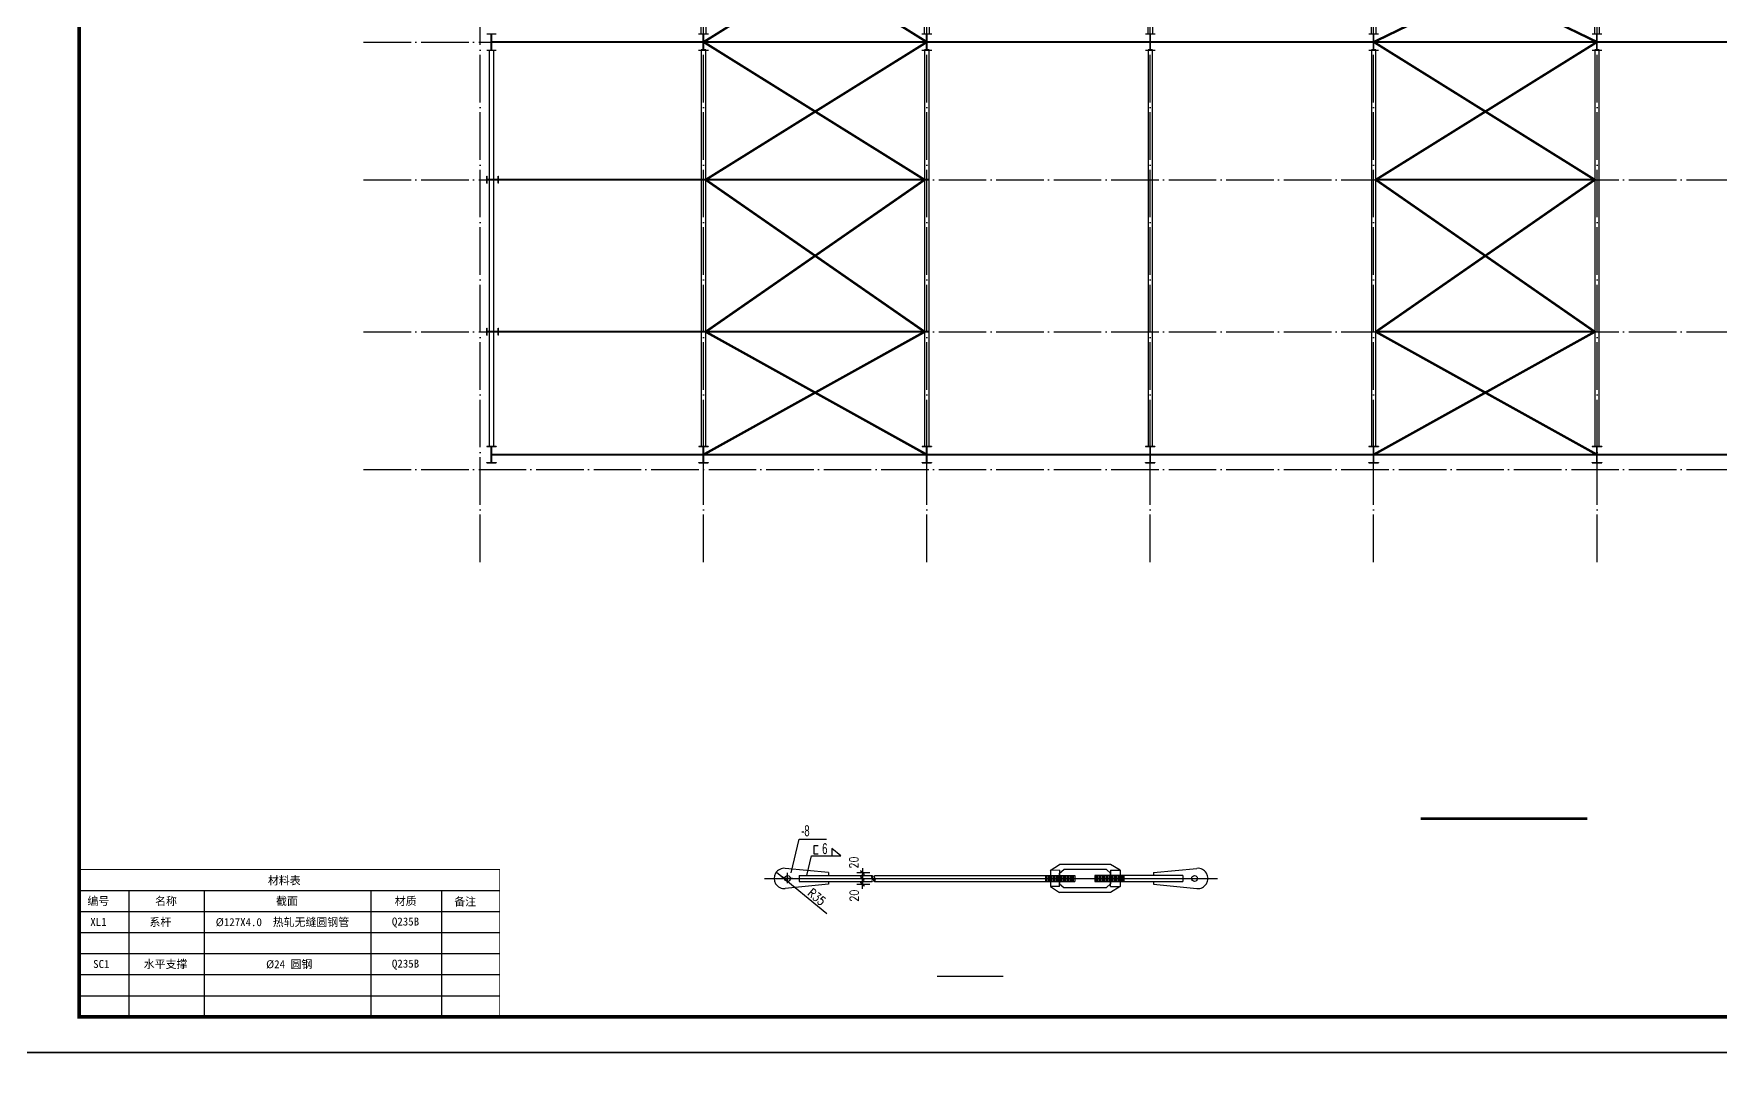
# Model space of a CAD drawing. Extents: x 95752 to 843522, y -411933 to 75567.
# Drawn here: x 447410 to 518379, y -14245 to 29357 of the extents above; entities that cross this region are included whole.
import ezdxf

# ---------------------------------------------------------------- set-up
doc = ezdxf.new("R2010")
doc.units = 0
doc.header["$LTSCALE"] = 1000
doc.header["$MEASUREMENT"] = 0
doc.linetypes.add('DOTE', pattern=[2.42, 2, -0.2, 0.02, -0.2])
for name, color, linetype in [('22222', 5, 'Continuous'), ('AXIS', 3, 'Continuous'), ('C-粗线', 51, 'Continuous'), ('DIM_SYMB', 3, 'Continuous'), ('DOTE', 1, 'Continuous'), ('PUB_DIM', 3, 'Continuous'), ('PUB_TAB', 7, 'Continuous'), ('PUB_TEXT', 7, 'Continuous'), ('PUB_TITLE', 4, 'Continuous'), ('屋架梁', 2, 'Continuous')]:
    doc.layers.add(name, color=color, linetype=linetype)
doc.layers.add('支撑', color=5, linetype='Continuous', lineweight=35)
doc.layers.add('系梁', color=6, linetype='Continuous', lineweight=35)
doc.styles.add('dim_font', font='SIMPLEX.shx', dxfattribs={"width": 0.8})
doc.styles.add('HZ', font='hztxt_e.shx', dxfattribs={"bigfont": 'hzdx.shx'})
doc.styles.add('图框', font='SimSun.ttf')
doc.dimstyles.new('AXIS200', dxfattribs={"dimscale": 2, "dimtxt": 300, "dimasz": 1, "dimexe": 250, "dimexo": 300, "dimgap": 150, "dimtad": 1, "dimdec": 0, "dimrnd": 1, "dimzin": 0, "dimdsep": 46, "dimtxsty": 'dim_font', "dimblk": '_DIMX', "dimblk1": '_DIMX', "dimblk2": '_DIMX', "dimsah": 1, "dimcen": 0, "dimdle": 2.5, "dimclrt": 7, "dimadec": 0, "dimazin": 0, "dimtfac": 1, "dimtdec": 0, "dimtix": 1, "dimtmove": 2, "dimatfit": 3, "dimldrblk": '_DIMX', "dimfxl": 1, "dimtzin": 0, "dimarcsym": 0})

# ---------------------------------------------------------------- blocks, each defined once
blk = doc.blocks.new('钢柱模板')
at = {"layer": 'C-粗线', "color": 6}
for p, q in [((-219552, -238633), (-219552, -238645)), ((-219552, -238633), (-219152, -238633)), ((-219552, -238633), (-219552, -238645)), ((-219552, -238633), (-219152, -238633)), ((-219552, -238645), (-219152, -238645)), ((-219552, -238645), (-219152, -238645)), ((-219361, -238653), (-219369, -238645)), ((-219361, -238653), (-219369, -238645)), ((-219361, -239321), (-219361, -238645)), ((-219361, -239321), (-219361, -238645)), ((-219343, -238653), (-219335, -238645)), ((-219343, -239321), (-219343, -238645)), ((-219343, -238653), (-219335, -238645)), ((-219343, -239321), (-219343, -238645)), ((-219152, -238633), (-219152, -238645)), ((-219152, -238633), (-219152, -238645)), ((-210637, -238633), (-210637, -238645)), ((-210637, -238633), (-210227, -238633)), ((-210637, -238633), (-210637, -238645)), ((-210637, -238633), (-210227, -238633)), ((-210637, -238645), (-210227, -238645)), ((-210637, -238645), (-210227, -238645)), ((-210441, -238653), (-210449, -238645)), ((-210441, -238653), (-210449, -238645)), ((-210441, -239321), (-210441, -238645)), ((-210441, -239321), (-210441, -238645)), ((-210423, -238653), (-210415, -238645)), ((-210423, -239321), (-210423, -238645)), ((-210423, -238653), (-210415, -238645)), ((-210423, -239321), (-210423, -238645)), ((-210227, -238633), (-210227, -238645)), ((-210227, -238633), (-210227, -238645)), ((-201237, -238633), (-201237, -238645)), ((-201237, -238633), (-200827, -238633)), ((-201237, -238633), (-201237, -238645)), ((-201237, -238633), (-200827, -238633)), ((-201237, -238645), (-200827, -238645)), ((-201237, -238645), (-200827, -238645)), ((-201041, -238653), (-201049, -238645)), ((-201041, -238653), (-201049, -238645)), ((-201041, -239321), (-201041, -238645)), ((-201041, -239321), (-201041, -238645)), ((-201023, -238653), (-201015, -238645)), ((-201023, -239321), (-201023, -238645)), ((-201023, -238653), (-201015, -238645)), ((-201023, -239321), (-201023, -238645)), ((-200827, -238633), (-200827, -238645)), ((-200827, -238633), (-200827, -238645)), ((-191837, -238633), (-191837, -238645)), ((-191837, -238633), (-191427, -238633)), ((-191837, -238633), (-191837, -238645)), ((-191837, -238633), (-191427, -238633)), ((-191837, -238645), (-191427, -238645)), ((-191837, -238645), (-191427, -238645)), ((-191641, -238653), (-191649, -238645)), ((-191641, -238653), (-191649, -238645)), ((-191641, -239321), (-191641, -238645)), ((-191641, -239321), (-191641, -238645)), ((-191623, -238653), (-191615, -238645)), ((-191623, -239321), (-191623, -238645)), ((-191623, -238653), (-191615, -238645)), ((-191623, -239321), (-191623, -238645)), ((-191427, -238633), (-191427, -238645)), ((-191427, -238633), (-191427, -238645)), ((-182437, -238633), (-182437, -238645)), ((-182437, -238633), (-182027, -238633)), ((-182437, -238633), (-182437, -238645)), ((-182437, -238633), (-182027, -238633)), ((-182437, -238645), (-182027, -238645)), ((-182437, -238645), (-182027, -238645)), ((-182241, -238653), (-182249, -238645)), ((-182241, -238653), (-182249, -238645)), ((-182241, -239321), (-182241, -238645)), ((-182241, -239321), (-182241, -238645)), ((-182223, -238653), (-182215, -238645)), ((-182223, -239321), (-182223, -238645)), ((-182223, -238653), (-182215, -238645)), ((-182223, -239321), (-182223, -238645)), ((-182027, -238633), (-182027, -238645)), ((-182027, -238633), (-182027, -238645)), ((-173037, -238633), (-173037, -238645)), ((-173037, -238633), (-172627, -238633)), ((-173037, -238633), (-173037, -238645)), ((-173037, -238633), (-172627, -238633)), ((-173037, -238645), (-172627, -238645)), ((-173037, -238645), (-172627, -238645)), ((-172841, -238653), (-172849, -238645)), ((-172841, -238653), (-172849, -238645)), ((-172841, -239321), (-172841, -238645)), ((-172841, -239321), (-172841, -238645)), ((-172823, -238653), (-172815, -238645)), ((-172823, -239321), (-172823, -238645)), ((-172823, -238653), (-172815, -238645)), ((-172823, -239321), (-172823, -238645)), ((-172627, -238633), (-172627, -238645)), ((-172627, -238633), (-172627, -238645)), ((-219552, -239333), (-219552, -239321)), ((-219552, -239321), (-219152, -239321)), ((-219552, -239333), (-219552, -239321)), ((-219552, -239321), (-219152, -239321)), ((-219552, -239333), (-219152, -239333)), ((-219552, -239333), (-219152, -239333)), ((-219361, -239313), (-219369, -239321)), ((-219361, -239313), (-219369, -239321)), ((-219343, -239313), (-219335, -239321)), ((-219343, -239313), (-219335, -239321)), ((-219152, -239321), (-219152, -239333)), ((-219152, -239321), (-219152, -239333)), ((-210637, -239333), (-210637, -239321)), ((-210637, -239321), (-210227, -239321)), ((-210637, -239333), (-210637, -239321)), ((-210637, -239321), (-210227, -239321)), ((-210637, -239333), (-210227, -239333)), ((-210637, -239333), (-210227, -239333)), ((-210441, -239313), (-210449, -239321)), ((-210441, -239313), (-210449, -239321)), ((-210423, -239313), (-210415, -239321)), ((-210423, -239313), (-210415, -239321)), ((-210227, -239321), (-210227, -239333)), ((-210227, -239321), (-210227, -239333)), ((-201237, -239333), (-201237, -239321)), ((-201237, -239321), (-200827, -239321)), ((-201237, -239333), (-201237, -239321)), ((-201237, -239321), (-200827, -239321)), ((-201237, -239333), (-200827, -239333)), ((-201237, -239333), (-200827, -239333)), ((-201041, -239313), (-201049, -239321)), ((-201041, -239313), (-201049, -239321)), ((-201023, -239313), (-201015, -239321)), ((-201023, -239313), (-201015, -239321)), ((-200827, -239321), (-200827, -239333)), ((-200827, -239321), (-200827, -239333)), ((-191837, -239333), (-191837, -239321)), ((-191837, -239321), (-191427, -239321)), ((-191837, -239333), (-191837, -239321)), ((-191837, -239321), (-191427, -239321)), ((-191837, -239333), (-191427, -239333)), ((-191837, -239333), (-191427, -239333)), ((-191641, -239313), (-191649, -239321)), ((-191641, -239313), (-191649, -239321)), ((-191623, -239313), (-191615, -239321)), ((-191623, -239313), (-191615, -239321)), ((-191427, -239321), (-191427, -239333)), ((-191427, -239321), (-191427, -239333)), ((-182437, -239333), (-182437, -239321)), ((-182437, -239321), (-182027, -239321)), ((-182437, -239333), (-182437, -239321)), ((-182437, -239321), (-182027, -239321)), ((-182437, -239333), (-182027, -239333)), ((-182437, -239333), (-182027, -239333)), ((-182241, -239313), (-182249, -239321)), ((-182241, -239313), (-182249, -239321)), ((-182223, -239313), (-182215, -239321)), ((-182223, -239313), (-182215, -239321)), ((-182027, -239321), (-182027, -239333)), ((-182027, -239321), (-182027, -239333)), ((-173037, -239333), (-173037, -239321)), ((-173037, -239321), (-172627, -239321)), ((-173037, -239333), (-173037, -239321)), ((-173037, -239321), (-172627, -239321)), ((-173037, -239333), (-172627, -239333)), ((-173037, -239333), (-172627, -239333)), ((-172841, -239313), (-172849, -239321)), ((-172841, -239313), (-172849, -239321)), ((-172823, -239313), (-172815, -239321)), ((-172823, -239313), (-172815, -239321)), ((-172627, -239321), (-172627, -239333)), ((-172627, -239321), (-172627, -239333)), ((-219552, -244633), (-219540, -244633)), ((-219552, -244933), (-219552, -244633)), ((-219552, -244633), (-219540, -244633)), ((-219552, -244933), (-219552, -244633)), ((-219552, -244633), (-219540, -244633)), ((-219552, -244933), (-219552, -244633)), ((-219552, -244633), (-219540, -244633)), ((-219552, -244933), (-219552, -244633)), ((-219540, -244933), (-219540, -244633)), ((-219540, -244933), (-219540, -244633)), ((-219540, -244933), (-219540, -244633)), ((-219540, -244933), (-219540, -244633)), ((-219532, -244774), (-219540, -244766)), ((-219532, -244774), (-219540, -244766)), ((-219532, -244774), (-219540, -244766)), ((-219532, -244774), (-219540, -244766)), ((-219064, -244774), (-219540, -244774)), ((-219064, -244774), (-219540, -244774)), ((-219064, -244774), (-219540, -244774)), ((-219064, -244774), (-219540, -244774)), ((-219532, -244792), (-219540, -244800)), ((-219064, -244792), (-219540, -244792)), ((-219532, -244792), (-219540, -244800)), ((-219064, -244792), (-219540, -244792)), ((-219532, -244792), (-219540, -244800)), ((-219064, -244792), (-219540, -244792)), ((-219532, -244792), (-219540, -244800)), ((-219064, -244792), (-219540, -244792)), ((-219072, -244774), (-219064, -244766)), ((-219072, -244774), (-219064, -244766)), ((-219072, -244774), (-219064, -244766)), ((-219072, -244774), (-219064, -244766)), ((-219072, -244792), (-219064, -244800)), ((-219072, -244792), (-219064, -244800)), ((-219072, -244792), (-219064, -244800)), ((-219072, -244792), (-219064, -244800)), ((-219064, -244633), (-219052, -244633)), ((-219064, -244933), (-219064, -244633)), ((-219064, -244633), (-219052, -244633)), ((-219064, -244933), (-219064, -244633)), ((-219064, -244633), (-219052, -244633)), ((-219064, -244933), (-219064, -244633)), ((-219064, -244633), (-219052, -244633)), ((-219064, -244933), (-219064, -244633)), ((-219052, -244933), (-219052, -244633)), ((-219052, -244933), (-219052, -244633)), ((-219052, -244933), (-219052, -244633)), ((-219052, -244933), (-219052, -244633)), ((-219552, -244933), (-219540, -244933)), ((-219552, -244933), (-219540, -244933)), ((-219552, -244933), (-219540, -244933)), ((-219552, -244933), (-219540, -244933)), ((-219052, -244933), (-219064, -244933)), ((-219052, -244933), (-219064, -244933)), ((-219052, -244933), (-219064, -244933)), ((-219052, -244933), (-219064, -244933)), ((-219552, -251033), (-219540, -251033)), ((-219552, -251333), (-219552, -251033)), ((-219552, -251033), (-219540, -251033)), ((-219552, -251333), (-219552, -251033)), ((-219552, -251033), (-219540, -251033)), ((-219552, -251333), (-219552, -251033)), ((-219552, -251033), (-219540, -251033)), ((-219552, -251333), (-219552, -251033)), ((-219540, -251333), (-219540, -251033)), ((-219540, -251333), (-219540, -251033)), ((-219540, -251333), (-219540, -251033)), ((-219540, -251333), (-219540, -251033)), ((-219532, -251174), (-219540, -251166)), ((-219532, -251174), (-219540, -251166)), ((-219532, -251174), (-219540, -251166)), ((-219532, -251174), (-219540, -251166)), ((-219064, -251174), (-219540, -251174)), ((-219064, -251174), (-219540, -251174)), ((-219064, -251174), (-219540, -251174)), ((-219064, -251174), (-219540, -251174)), ((-219532, -251192), (-219540, -251200)), ((-219064, -251192), (-219540, -251192)), ((-219532, -251192), (-219540, -251200)), ((-219064, -251192), (-219540, -251192)), ((-219532, -251192), (-219540, -251200)), ((-219064, -251192), (-219540, -251192)), ((-219532, -251192), (-219540, -251200)), ((-219064, -251192), (-219540, -251192)), ((-219072, -251174), (-219064, -251166)), ((-219072, -251174), (-219064, -251166)), ((-219072, -251174), (-219064, -251166)), ((-219072, -251174), (-219064, -251166)), ((-219072, -251192), (-219064, -251200)), ((-219072, -251192), (-219064, -251200)), ((-219072, -251192), (-219064, -251200)), ((-219072, -251192), (-219064, -251200)), ((-219064, -251033), (-219052, -251033)), ((-219064, -251333), (-219064, -251033)), ((-219064, -251033), (-219052, -251033)), ((-219064, -251333), (-219064, -251033)), ((-219064, -251033), (-219052, -251033)), ((-219064, -251333), (-219064, -251033)), ((-219064, -251033), (-219052, -251033)), ((-219064, -251333), (-219064, -251033)), ((-219052, -251333), (-219052, -251033)), ((-219052, -251333), (-219052, -251033)), ((-219052, -251333), (-219052, -251033)), ((-219052, -251333), (-219052, -251033)), ((-219552, -251333), (-219540, -251333)), ((-219552, -251333), (-219540, -251333)), ((-219552, -251333), (-219540, -251333)), ((-219552, -251333), (-219540, -251333)), ((-219052, -251333), (-219064, -251333)), ((-219052, -251333), (-219064, -251333)), ((-219052, -251333), (-219064, -251333)), ((-219052, -251333), (-219064, -251333)), ((-219552, -256003), (-219552, -256015)), ((-219552, -256003), (-219152, -256003)), ((-219552, -256003), (-219552, -256015)), ((-219552, -256003), (-219152, -256003)), ((-219552, -256015), (-219152, -256015)), ((-219552, -256015), (-219152, -256015)), ((-219361, -256023), (-219369, -256015)), ((-219361, -256023), (-219369, -256015)), ((-219361, -256691), (-219361, -256015)), ((-219361, -256691), (-219361, -256015)), ((-219343, -256023), (-219335, -256015)), ((-219343, -256691), (-219343, -256015)), ((-219343, -256023), (-219335, -256015)), ((-219343, -256691), (-219343, -256015)), ((-219152, -256003), (-219152, -256015)), ((-219152, -256003), (-219152, -256015)), ((-210632, -256003), (-210632, -256015)), ((-210632, -256003), (-210232, -256003)), ((-210632, -256003), (-210632, -256015)), ((-210632, -256003), (-210232, -256003)), ((-210632, -256015), (-210232, -256015)), ((-210632, -256015), (-210232, -256015)), ((-210441, -256023), (-210449, -256015)), ((-210441, -256023), (-210449, -256015)), ((-210441, -256691), (-210441, -256015)), ((-210441, -256691), (-210441, -256015)), ((-210423, -256023), (-210415, -256015)), ((-210423, -256691), (-210423, -256015)), ((-210423, -256023), (-210415, -256015)), ((-210423, -256691), (-210423, -256015)), ((-210232, -256003), (-210232, -256015)), ((-210232, -256003), (-210232, -256015)), ((-201232, -256003), (-201232, -256015)), ((-201232, -256003), (-200832, -256003)), ((-201232, -256003), (-201232, -256015)), ((-201232, -256003), (-200832, -256003)), ((-201232, -256015), (-200832, -256015)), ((-201232, -256015), (-200832, -256015)), ((-201041, -256023), (-201049, -256015)), ((-201041, -256023), (-201049, -256015)), ((-201041, -256691), (-201041, -256015)), ((-201041, -256691), (-201041, -256015)), ((-201023, -256023), (-201015, -256015)), ((-201023, -256691), (-201023, -256015)), ((-201023, -256023), (-201015, -256015)), ((-201023, -256691), (-201023, -256015)), ((-200832, -256003), (-200832, -256015)), ((-200832, -256003), (-200832, -256015)), ((-191832, -256003), (-191832, -256015)), ((-191832, -256003), (-191432, -256003)), ((-191832, -256003), (-191832, -256015)), ((-191832, -256003), (-191432, -256003)), ((-191832, -256015), (-191432, -256015)), ((-191832, -256015), (-191432, -256015)), ((-191641, -256023), (-191649, -256015)), ((-191641, -256023), (-191649, -256015)), ((-191641, -256691), (-191641, -256015)), ((-191641, -256691), (-191641, -256015)), ((-191623, -256023), (-191615, -256015)), ((-191623, -256691), (-191623, -256015)), ((-191623, -256023), (-191615, -256015)), ((-191623, -256691), (-191623, -256015)), ((-191432, -256003), (-191432, -256015)), ((-191432, -256003), (-191432, -256015)), ((-182432, -256003), (-182432, -256015)), ((-182432, -256003), (-182032, -256003)), ((-182432, -256003), (-182432, -256015)), ((-182432, -256003), (-182032, -256003)), ((-182432, -256015), (-182032, -256015)), ((-182432, -256015), (-182032, -256015)), ((-182241, -256023), (-182249, -256015)), ((-182241, -256023), (-182249, -256015)), ((-182241, -256691), (-182241, -256015)), ((-182241, -256691), (-182241, -256015)), ((-182223, -256023), (-182215, -256015)), ((-182223, -256691), (-182223, -256015)), ((-182223, -256023), (-182215, -256015)), ((-182223, -256691), (-182223, -256015)), ((-182032, -256003), (-182032, -256015)), ((-182032, -256003), (-182032, -256015)), ((-173032, -256003), (-173032, -256015)), ((-173032, -256003), (-172632, -256003)), ((-173032, -256003), (-173032, -256015)), ((-173032, -256003), (-172632, -256003)), ((-173032, -256015), (-172632, -256015)), ((-173032, -256015), (-172632, -256015)), ((-172841, -256023), (-172849, -256015)), ((-172841, -256023), (-172849, -256015)), ((-172841, -256691), (-172841, -256015)), ((-172841, -256691), (-172841, -256015)), ((-172823, -256023), (-172815, -256015)), ((-172823, -256691), (-172823, -256015)), ((-172823, -256023), (-172815, -256015)), ((-172823, -256691), (-172823, -256015)), ((-172632, -256003), (-172632, -256015)), ((-172632, -256003), (-172632, -256015)), ((-219552, -256703), (-219552, -256691)), ((-219552, -256691), (-219152, -256691)), ((-219552, -256703), (-219552, -256691)), ((-219552, -256691), (-219152, -256691)), ((-219552, -256703), (-219152, -256703)), ((-219552, -256703), (-219152, -256703)), ((-219361, -256683), (-219369, -256691)), ((-219361, -256683), (-219369, -256691)), ((-219343, -256683), (-219335, -256691)), ((-219343, -256683), (-219335, -256691)), ((-219152, -256691), (-219152, -256703)), ((-219152, -256691), (-219152, -256703)), ((-210632, -256703), (-210632, -256691)), ((-210632, -256691), (-210232, -256691)), ((-210632, -256703), (-210632, -256691)), ((-210632, -256691), (-210232, -256691)), ((-210632, -256703), (-210232, -256703)), ((-210632, -256703), (-210232, -256703)), ((-210441, -256683), (-210449, -256691)), ((-210441, -256683), (-210449, -256691)), ((-210423, -256683), (-210415, -256691)), ((-210423, -256683), (-210415, -256691)), ((-210232, -256691), (-210232, -256703)), ((-210232, -256691), (-210232, -256703)), ((-201232, -256703), (-201232, -256691)), ((-201232, -256691), (-200832, -256691)), ((-201232, -256703), (-201232, -256691)), ((-201232, -256691), (-200832, -256691)), ((-201232, -256703), (-200832, -256703)), ((-201232, -256703), (-200832, -256703)), ((-201041, -256683), (-201049, -256691)), ((-201041, -256683), (-201049, -256691)), ((-201023, -256683), (-201015, -256691)), ((-201023, -256683), (-201015, -256691)), ((-200832, -256691), (-200832, -256703)), ((-200832, -256691), (-200832, -256703)), ((-191832, -256703), (-191832, -256691)), ((-191832, -256691), (-191432, -256691)), ((-191832, -256703), (-191832, -256691)), ((-191832, -256691), (-191432, -256691)), ((-191832, -256703), (-191432, -256703)), ((-191832, -256703), (-191432, -256703)), ((-191641, -256683), (-191649, -256691)), ((-191641, -256683), (-191649, -256691)), ((-191623, -256683), (-191615, -256691)), ((-191623, -256683), (-191615, -256691)), ((-191432, -256691), (-191432, -256703)), ((-191432, -256691), (-191432, -256703)), ((-182432, -256703), (-182432, -256691)), ((-182432, -256691), (-182032, -256691)), ((-182432, -256703), (-182432, -256691)), ((-182432, -256691), (-182032, -256691)), ((-182432, -256703), (-182032, -256703)), ((-182432, -256703), (-182032, -256703)), ((-182241, -256683), (-182249, -256691)), ((-182241, -256683), (-182249, -256691)), ((-182223, -256683), (-182215, -256691)), ((-182223, -256683), (-182215, -256691)), ((-182032, -256691), (-182032, -256703)), ((-182032, -256691), (-182032, -256703)), ((-173032, -256703), (-173032, -256691)), ((-173032, -256691), (-172632, -256691)), ((-173032, -256703), (-173032, -256691)), ((-173032, -256691), (-172632, -256691)), ((-173032, -256703), (-172632, -256703)), ((-173032, -256703), (-172632, -256703)), ((-172841, -256683), (-172849, -256691)), ((-172841, -256683), (-172849, -256691)), ((-172823, -256683), (-172815, -256691)), ((-172823, -256683), (-172815, -256691)), ((-172632, -256691), (-172632, -256703)), ((-172632, -256691), (-172632, -256703))]:
    blk.add_line(p, q, dxfattribs=at)
blk = doc.blocks.new('zw-02')
at = {"layer": 'DOTE', "linetype": 'DOTE'}
for p, q in [((308543, 4846), (308543, 63646)), ((317943, 4846), (317943, 63646)), ((327343, 4846), (327343, 63646)), ((336743, 4846), (336743, 63646)), ((346143, 4846), (346143, 63646)), ((355543, 4846), (355543, 63646)), ((303643, 26746), (407443, 26746)), ((303643, 20946), (407443, 20946)), ((303643, 14546), (407443, 14546)), ((303643, 8746), (407443, 8746))]:
    blk.add_line(p, q, dxfattribs=at)
blk = doc.blocks.new('_DIMX')
blk.add_line((-150, 0), (150, 0))
at = {"const_width": 50}
blk.add_lwpolyline([(-70, -70), (70, 70)], dxfattribs=at)
blk = doc.blocks.new('*D24')
at = {"layer": 'Defpoints', "color": 0, "transparency": 16777216}
for p in [(-3106233, 134040), (-3106233, 133640), (-3105259, 133640)]:
    blk.add_point(p, dxfattribs=at)
at = {"layer": 'PUB_DIM', "color": 0, "lineweight": -2, "transparency": 16777216}
for p, q in [((-3105633, 134040), (-3104759, 134040)), ((-3105259, 134042), (-3105259, 134044)), ((-3105259, 134040), (-3105259, 133640)), ((-3105633, 133640), (-3104759, 133640)), ((-3105259, 133638), (-3105259, 133636))]:
    blk.add_line(p, q, dxfattribs=at)
at = {"layer": 'PUB_DIM', "color": 0, "lineweight": -2, "transparency": 16777216, "xscale": 2, "yscale": 2, "zscale": 2}
for p, rotation in [((-3105259, 134040), 270), ((-3105259, 133640), 90)]:
    blk.add_blockref('_DIMX', p, dxfattribs=dict(at, rotation=rotation))
at = {"layer": 'PUB_DIM', "color": 7, "transparency": 16777216, "insert": (-3105823, 132864), "char_height": 600, "attachment_point": 5, "rotation": 90, "style": 'dim_font'}
blk.add_mtext('20', dxfattribs=at)
blk = doc.blocks.new('*D25')
at = {"layer": 'Defpoints', "color": 0, "transparency": 16777216}
for p in [(-3106233, 134440), (-3106233, 134040), (-3105259, 134040)]:
    blk.add_point(p, dxfattribs=at)
at = {"layer": 'PUB_DIM', "color": 0, "lineweight": -2, "transparency": 16777216}
for p, q in [((-3105633, 134440), (-3104759, 134440)), ((-3105633, 134040), (-3104759, 134040)), ((-3105259, 134442), (-3105259, 134444)), ((-3105259, 134440), (-3105259, 134040)), ((-3105259, 134038), (-3105259, 134036))]:
    blk.add_line(p, q, dxfattribs=at)
at = {"layer": 'PUB_DIM', "color": 0, "lineweight": -2, "transparency": 16777216, "xscale": 2, "yscale": 2, "zscale": 2}
for p, rotation in [((-3105259, 134440), 270), ((-3105259, 134040), 90)]:
    blk.add_blockref('_DIMX', p, dxfattribs=dict(at, rotation=rotation))
at = {"layer": 'PUB_DIM', "color": 7, "transparency": 16777216, "insert": (-3105850, 135130), "char_height": 600, "attachment_point": 5, "rotation": 90, "style": 'dim_font'}
blk.add_mtext('20', dxfattribs=at)
blk = doc.blocks.new('_ARROW')
blk.add_solid([(0, 0), (-1, 0.1), (-1, -0.1)])
blk = doc.blocks.new('A$C0B923868')
for p, q in [((-3108573.8, 136267.6, 1540.6), (-3108573.8, 135721.2, 1540.6)), ((-3108272.5, 136267.6, 1540.6), (-3108573.8, 136267.6, 1540.6)), ((-3108573.8, 135721.2, 1540.6), (-3108272.5, 135721.2, 1540.6))]:
    blk.add_line(p, q)
at = {"color": 5, "ltscale": 100}
for p, q in [((-3092418.4, 134587, 1540.6), (-3091779.4, 134997.2, 1540.6)), ((-3091779.4, 134595.8, 1540.6), (-3092418.4, 134587, 1540.6)), ((-3091779.4, 134408.2, 1540.6), (-3091494, 134648.9, 1540.6))]:
    blk.add_line(p, q, dxfattribs=at)
at = {"color": 5}
for p, q in [((-3088295.8, 134997.2, 1540.6), (-3091779.4, 134997.2, 1540.6)), ((-3087639.5, 134595.8, 1540.6), (-3088295.8, 134997.2, 1540.6)), ((-3092408, 134595.8, 1540.6), (-3092408, 133483.5, 1540.6)), ((-3091779.4, 134595.8, 1540.6), (-3091779.4, 133671.1, 1540.6)), ((-3091779.4, 133483.5, 1540.6), (-3091779.4, 134408.2, 1540.6)), ((-3088581.3, 134648.9, 1540.6), (-3091494, 134648.9, 1540.6)), ((-3088295.8, 134408.2, 1540.6), (-3088581.3, 134648.9, 1540.6)), ((-3088295.8, 134595.8, 1540.6), (-3088295.8, 133671.1, 1540.6)), ((-3088295.8, 134595.8, 1540.6), (-3087639.5, 134595.8, 1540.6)), ((-3088295.8, 133483.5, 1540.6), (-3088295.8, 134408.2, 1540.6)), ((-3087639.5, 134595.8, 1540.6), (-3087639.5, 133483.5, 1540.6)), ((-3091779.4, 133483.5, 1540.6), (-3092408, 133483.5, 1540.6)), ((-3092408, 133483.5, 1540.6), (-3091779.4, 133082.1, 1540.6)), ((-3091779.4, 133671.1, 1540.6), (-3091494, 133430.4, 1540.6)), ((-3088295.8, 133082.1, 1540.6), (-3091779.4, 133082.1, 1540.6)), ((-3091494, 133430.4, 1540.6), (-3088581.3, 133430.4, 1540.6)), ((-3088295.8, 133671.1, 1540.6), (-3088581.3, 133430.4, 1540.6)), ((-3087639.5, 133483.5, 1540.6), (-3088295.8, 133082.1, 1540.6)), ((-3088295.8, 133483.5, 1540.6), (-3087639.5, 133483.5, 1540.6))]:
    blk.add_line(p, q, dxfattribs=at)
at = {"layer": '22222', "color": 6}
for p, q in [((-3107575.4, 134439.7, 1540.6), (-3110535.1, 134729.2, 1540.6)), ((-3107575.4, 134439.7, 1540.6), (-3107575.4, 134239.7, 1540.6)), ((-3107575.4, 133839.7, 1540.6), (-3107575.4, 133639.7, 1540.6)), ((-3085355.2, 134439.7, 1540.6), (-3082395.5, 134729.2, 1540.6)), ((-3085355.2, 134439.7, 1540.6), (-3085355.2, 134239.7, 1540.6)), ((-3085355.2, 133839.7, 1540.6), (-3085355.2, 133639.7, 1540.6)), ((-3107575.4, 133639.7, 1540.6), (-3110535.1, 133350.1, 1540.6)), ((-3085355.2, 133639.7, 1540.6), (-3082395.5, 133350.1, 1540.6))]:
    blk.add_line(p, q, dxfattribs=at)
at = {"layer": '22222', "color": 4}
for p, q in [((-3109575.4, 134239.7, 1540.6), (-3109575.4, 133839.7, 1540.6)), ((-3109575.4, 134239.7, 1540.6), (-3104589.7, 134239.7, 1540.6)), ((-3109575.4, 133839.7, 1540.6), (-3104589.7, 133839.7, 1540.6)), ((-3104642.4, 134158.5, 1540.6), (-3104552.3, 134158.4, 1540.6)), ((-3104622.9, 134095, 1540.6), (-3104554.7, 134094.9, 1540.6)), ((-3104608.7, 134222, 1540.6), (-3104579.3, 134221.9, 1540.6)), ((-3104486.7, 133920.8, 1540.6), (-3104396.5, 133920.9, 1540.6)), ((-3104467.1, 133984.4, 1540.6), (-3104399, 133984.4, 1540.6)), ((-3104453, 133857.4, 1540.6), (-3104423.5, 133857.4, 1540.6)), ((-3104434, 134239.7, 1540.6), (-3090745.7, 134239.7, 1540.6)), ((-3104434, 133839.7, 1540.6), (-3090745.7, 133839.7, 1540.6)), ((-3090745.7, 134239.7, 1540.6), (-3090745.7, 133839.7, 1540.6)), ((-3089378.9, 134239.7, 1540.6), (-3089378.9, 133839.7, 1540.6)), ((-3083355.2, 134239.7, 1540.6), (-3089378.9, 134239.7, 1540.6)), ((-3089378.9, 133839.7, 1540.6), (-3083355.2, 133839.7, 1540.6)), ((-3083355.2, 134239.7, 1540.6), (-3083355.2, 133839.7, 1540.6))]:
    blk.add_line(p, q, dxfattribs=at)
at = {"layer": '22222', "color": 2}
for p, q in [((-3092745.7, 134239.7, 1540.6), (-3092745.7, 133839.7, 1540.6)), ((-3092645.7, 134239.7, 1540.6), (-3092645.7, 133839.7, 1540.6)), ((-3092545.7, 134239.7, 1540.6), (-3092545.7, 133839.7, 1540.6)), ((-3092445.7, 134239.7, 1540.6), (-3092445.7, 133839.7, 1540.6)), ((-3092345.7, 134239.7, 1540.6), (-3092345.7, 133839.7, 1540.6)), ((-3092245.7, 134239.7, 1540.6), (-3092245.7, 133839.7, 1540.6)), ((-3092145.7, 134239.7, 1540.6), (-3092145.7, 133839.7, 1540.6)), ((-3092045.7, 134239.7, 1540.6), (-3092045.7, 133839.7, 1540.6)), ((-3091945.7, 134239.7, 1540.6), (-3091945.7, 133839.7, 1540.6)), ((-3091845.7, 134239.7, 1540.6), (-3091845.7, 133839.7, 1540.6)), ((-3091745.7, 134239.7, 1540.6), (-3091745.7, 133839.7, 1540.6)), ((-3091645.7, 134239.7, 1540.6), (-3091645.7, 133839.7, 1540.6)), ((-3091545.7, 134239.7, 1540.6), (-3091545.7, 133839.7, 1540.6)), ((-3091445.7, 134239.7, 1540.6), (-3091445.7, 133839.7, 1540.6)), ((-3091345.7, 134239.7, 1540.6), (-3091345.7, 133839.7, 1540.6)), ((-3091245.7, 134239.7, 1540.6), (-3091245.7, 133839.7, 1540.6)), ((-3091145.7, 134239.7, 1540.6), (-3091145.7, 133839.7, 1540.6)), ((-3091045.7, 134239.7, 1540.6), (-3091045.7, 133839.7, 1540.6)), ((-3090945.7, 134239.7, 1540.6), (-3090945.7, 133839.7, 1540.6)), ((-3090845.7, 134239.7, 1540.6), (-3090845.7, 133839.7, 1540.6)), ((-3089278.9, 134239.7, 1540.6), (-3089278.9, 133839.7, 1540.6)), ((-3089178.9, 134239.7, 1540.6), (-3089178.9, 133839.7, 1540.6)), ((-3089078.9, 134239.7, 1540.6), (-3089078.9, 133839.7, 1540.6)), ((-3088978.9, 134239.7, 1540.6), (-3088978.9, 133839.7, 1540.6)), ((-3088878.9, 134239.7, 1540.6), (-3088878.9, 133839.7, 1540.6)), ((-3088778.9, 134239.7, 1540.6), (-3088778.9, 133839.7, 1540.6)), ((-3088678.9, 134239.7, 1540.6), (-3088678.9, 133839.7, 1540.6)), ((-3088578.9, 134239.7, 1540.6), (-3088578.9, 133839.7, 1540.6)), ((-3088478.9, 134239.7, 1540.6), (-3088478.9, 133839.7, 1540.6)), ((-3088378.9, 134239.7, 1540.6), (-3088378.9, 133839.7, 1540.6)), ((-3088278.9, 134239.7, 1540.6), (-3088278.9, 133839.7, 1540.6)), ((-3088178.9, 134239.7, 1540.6), (-3088178.9, 133839.7, 1540.6)), ((-3088078.9, 134239.7, 1540.6), (-3088078.9, 133839.7, 1540.6)), ((-3087978.9, 134239.7, 1540.6), (-3087978.9, 133839.7, 1540.6)), ((-3087878.9, 134239.7, 1540.6), (-3087878.9, 133839.7, 1540.6)), ((-3087778.9, 134239.7, 1540.6), (-3087778.9, 133839.7, 1540.6)), ((-3087678.9, 134239.7, 1540.6), (-3087678.9, 133839.7, 1540.6)), ((-3087578.9, 134239.7, 1540.6), (-3087578.9, 133839.7, 1540.6)), ((-3087478.9, 134239.7, 1540.6), (-3087478.9, 133839.7, 1540.6)), ((-3087378.9, 134239.7, 1540.6), (-3087378.9, 133839.7, 1540.6))]:
    blk.add_line(p, q, dxfattribs=at)
at = {"layer": '22222'}
blk.add_line((-3090745.7, 134239.7, 1540.6), (-3090745.7, 133839.7, 1540.6), dxfattribs=at)
at = {"layer": '22222', "color": 6}
for centre in [(-3110375.4, 134039.7, 1540.6), (-3082555.2, 134039.7, 1540.6)]:
    blk.add_circle(centre, 200, dxfattribs=at)
for centre, start, end in [((-3110602.6, 134039.7, 1540.6), 84.412446, 275.587554), ((-3082328.1, 134039.7, 1540.6), 264.412446, 95.587554)]:
    blk.add_arc(centre, 692.8, start, end, dxfattribs=at)
at = {"layer": '22222', "color": 4}
for points, knots in [([(-3104589.7, 134240.4, 1540.6), (-3104624.2, 134212.7, 1540.6), (-3104681.5, 134113.7, 1540.6), (-3104543, 134050.9, 1540.6), (-3104602, 133942.7, 1540.6), (-3104607.5, 133869.3, 1540.6), (-3104589.7, 133839.7, 1540.6)], [0, 0, 0, 0, 132.59873377, 231.76022139, 333.45406193, 437.18786826, 437.18786826, 437.18786826, 437.18786826]), ([(-3104573.9, 134043.2, 1540.6), (-3104560.6, 134073.4, 1540.6), (-3104533.2, 134143.7, 1540.6), (-3104571.8, 134208.9, 1540.6), (-3104589.7, 134240.4, 1540.6)], [0, 0, 0, 0, 99.05974227, 208.01910939, 208.01910939, 208.01910939, 208.01910939]), ([(-3104434, 133838.9, 1540.6), (-3104468.4, 133866.6, 1540.6), (-3104525.8, 133965.6, 1540.6), (-3104387.3, 134028.5, 1540.6), (-3104446.2, 134136.6, 1540.6), (-3104451.8, 134210, 1540.6), (-3104434, 134239.7, 1540.6)], [0, 0, 0, 0, 132.59873377, 231.76022139, 333.45406193, 437.18786825, 437.18786825, 437.18786825, 437.18786825]), ([(-3104418.1, 134036.1, 1540.6), (-3104404.9, 134005.9, 1540.6), (-3104377.4, 133935.7, 1540.6), (-3104416, 133870.5, 1540.6), (-3104434, 133838.9, 1540.6)], [0, 0, 0, 0, 99.05974227, 208.01910939, 208.01910939, 208.01910939, 208.01910939])]:
    blk.add_open_spline(points, degree=3, knots=knots, dxfattribs=at)
at = {"layer": 'AXIS', "linetype": 'ByBlock'}
for p, q in [((-3110128, 134433.2, 1540.6), (-3109578.6, 136728.2, 1540.6)), ((-3109578.6, 136728.2, 1540.6), (-3107710.8, 136728.2, 1540.6)), ((-3107346.4, 136089.2, 1540.6), (-3107346.4, 135579.6, 1540.6)), ((-3106732.7, 135579.6, 1540.6), (-3107346.4, 136089.2, 1540.6)), ((-3109055.1, 134239.7, 1540.6), (-3108734.3, 135579.6, 1540.6)), ((-3108734.3, 135579.6, 1540.6), (-3106732.7, 135579.6, 1540.6))]:
    blk.add_line(p, q, dxfattribs=at)
at = {"layer": 'DIM_SYMB', "const_width": 105}
blk.add_lwpolyline([(-3100164.3, 127345), (-3095620.2, 127345)], dxfattribs=at)
at = {"layer": 'DOTE', "ltscale": 100}
for p, q in [((-3111948.8, 134039.7, 1540.6), (-3080996.6, 134039.7, 1540.6)), ((-3111948.8, 134039.7, 1540.6), (-3080996.6, 134039.7, 1540.6)), ((-3110045.7, 134039.7, 1540.6), (-3110773.8, 134039.7, 1540.6)), ((-3110375.4, 133709.8, 1540.6), (-3110375.4, 134416.1, 1540.6))]:
    blk.add_line(p, q, dxfattribs=at)
at = {"layer": 'PUB_DIM', "ltscale": 100}
blk.add_line((-3111137.9, 134479.5, 1540.6), (-3107694.3, 131649.7, 1540.6), dxfattribs=at)
at = {"layer": 'PUB_DIM', "ltscale": 100, "xscale": 800.0000000004075, "yscale": 800.0000000004075, "zscale": 800.0000000004075, "rotation": 140.5871438820211}
blk.add_blockref('_ARROW', (-3111137.9, 134479.5, 1540.6), dxfattribs=at)
at = {"layer": 'PUB_TEXT', "style": 'HZ', "width": 0.65}
for s, p in [('-8', (-3109444.8, 136928.7, 1540.6)), ('6', (-3108009.2, 135702.1, 1540.6))]:
    blk.add_text(s, height=750, dxfattribs=at).set_placement(p)
at = {"layer": 'PUB_TEXT', "ltscale": 100, "style": 'dim_font', "width": 0.8}
blk.add_text('R35', height=600, rotation=320.587144, dxfattribs=at).set_placement((-3109056.1, 132944, 1540.6))
at = {"layer": 'PUB_DIM'}
for base, p1, p2, picture, middle in [((-3105259.3, 134039.6, 1540.6), (-3106232.6, 134439.6, 1540.6), (-3106232.6, 134039.6, 1540.6), '*D25', (-3105849.6, 135130.2, 1540.6)), ((-3105259.3, 133639.6, 1540.6), (-3106232.6, 134039.6, 1540.6), (-3106232.6, 133639.6, 1540.6), '*D24', (-3105823, 132864.4, 1540.6))]:
    dim = blk.add_linear_dim(base=base, p1=p1, p2=p2, angle=270, dimstyle='AXIS200', override={"dimlfac": 0.05}, dxfattribs=at)
    dim.commit()
    dim.dimension.update_dxf_attribs({"geometry": picture, "text_midpoint": middle, "dimtype": 129})

msp = doc.modelspace()

# ---------------------------------------------------------------- linework, layer by layer
at = {"layer": 'DIM_SYMB', "const_width": 105}
msp.add_lwpolyline([(505776.5, -3695.3), (512780, -3695.3)], dxfattribs=at)
at = {"layer": 'PUB_TAB', "const_width": 38}
msp.add_lwpolyline([(449322.7, -12033), (467018.1, -12033), (467018.1, -5831.1), (449322.7, -5831.1)], close=True, dxfattribs=at)
at = {"layer": 'PUB_TAB'}
for points in [[(449322.7, -6717.1), (467018.1, -6717.1)], [(451414.7, -6717.1), (451414.7, -12033)], [(454578.9, -6717.1), (454578.9, -12033)], [(461592.5, -6717.1), (461592.5, -12033)], [(464567.9, -6717.1), (464567.9, -12033)], [(449322.7, -7603.1), (467018.1, -7603.1)], [(449322.7, -8489.1), (467018.1, -8489.1)], [(449322.7, -9375), (467018.1, -9375)], [(449322.7, -9375), (467018.1, -9375)], [(449322.7, -10261), (467018.1, -10261)], [(449322.7, -11147), (467018.1, -11147)]]:
    msp.add_lwpolyline(points, dxfattribs=at)
at = {"layer": 'PUB_TITLE'}
for points in [[(445572.7, -13533), (603222.7, -13533), (603222.7, 75567), (445572.7, 75567)], [(445572.7, -102633), (603222.7, -102633), (603222.7, -13533), (445572.7, -13533)]]:
    msp.add_lwpolyline(points, close=True, dxfattribs=at)
at = {"layer": 'PUB_TITLE', "const_width": 150}
msp.add_lwpolyline([(449322.7, -12033), (601722.7, -12033), (601722.7, 74067), (449322.7, 74067)], close=True, dxfattribs=at)
at = {"layer": '屋架梁', "linetype": 'ByBlock'}
for points in [[(475499.1, 46682.4), (475686.6, 46682.4), (475686.6, 29332.4), (475499.1, 29332.4)], [(484899.1, 46682.4), (485086.6, 46682.4), (485086.6, 29332.4), (484899.1, 29332.4)], [(494299.1, 46682.4), (494486.6, 46682.4), (494486.6, 29332.4), (494299.1, 29332.4)], [(503699.1, 46682.4), (503886.6, 46682.4), (503886.6, 29332.4), (503699.1, 29332.4)], [(513099.1, 46682.4), (513286.6, 46682.4), (513286.6, 29332.4), (513099.1, 29332.4)], [(466579.1, 11987.4), (466766.6, 11987.4), (466766.6, 28657.4), (466579.1, 28657.4)], [(475499.1, 11987.4), (475686.6, 11987.4), (475686.6, 28682.4), (475499.1, 28682.4)], [(484899.1, 11987.4), (485086.6, 11987.4), (485086.6, 28682.4), (484899.1, 28682.4)], [(494299.1, 11987.4), (494486.6, 11987.4), (494486.6, 28682.4), (494299.1, 28682.4)], [(503699.1, 11987.4), (503886.6, 11987.4), (503886.6, 28682.4), (503699.1, 28682.4)], [(513099.1, 11987.4), (513286.6, 11987.4), (513286.6, 28682.4), (513099.1, 28682.4)]]:
    msp.add_lwpolyline(points, close=True, dxfattribs=at)
at = {"layer": '支撑', "const_width": 100}
for points in [[(484983.8, 11637.4), (475686.6, 16807.4), (484899.1, 23207.4), (475601.8, 29007.4), (484899.1, 34807.4), (475686.6, 38007.4), (484899.1, 41207.4), (475601.8, 47007.4), (484899.1, 52807.4), (475686.6, 59207.4), (484983.8, 64377.4)], [(475601.8, 64377.4), (484899.1, 59207.4), (475686.6, 52807.4), (484983.8, 47007.4), (475686.6, 41207.4), (484899.1, 38007.4), (475686.6, 34807.4), (484992.8, 29007.4), (475686.6, 23207.4), (484899.1, 16807.4), (475601.8, 11637.4)], [(513183.8, 11637.4), (503886.6, 16807.4), (513099.1, 23207.4), (503801.8, 29007.4), (513099.1, 33507.4), (503886.6, 38007.4), (513099.1, 42507.4), (503801.8, 47007.4), (513099.1, 52807.4), (503886.6, 59207.4), (513183.8, 64377.4)], [(503801.8, 64377.4), (513099.1, 59207.4), (503886.6, 52807.4), (513183.8, 47007.4), (503886.6, 42507.4), (513099.1, 38007.4), (503886.6, 33507.4), (513192.8, 29007.4), (503886.6, 23207.4), (513099.1, 16807.4), (503801.8, 11637.4)]]:
    msp.add_lwpolyline(points, dxfattribs=at)
at = {"layer": '系梁', "color": 4, "const_width": 80}
for points in [[(559728.8, 29007.4), (466656.8, 29007.4)], [(485086.6, 23207.4), (466972.8, 23207.4)], [(513099.1, 23207.4), (503886.6, 23207.4)], [(485086.6, 16807.4), (466972.8, 16807.4)], [(513099.1, 16807.4), (503886.6, 16807.4)], [(559728.8, 11637.4), (466656.8, 11637.4)]]:
    msp.add_lwpolyline(points, dxfattribs=at)

# ---------------------------------------------------------------- block references
for name, p in [('zw-02', (157650, 2261.5)), ('钢柱模板', (686024.3, 267990.9))]:
    msp.add_blockref(name, p)
at = {"xscale": 0.6156288000000002, "yscale": 0.6156288000000002, "zscale": 0.6156288000000002}
msp.add_blockref('A$C0B923868', (2393967, -88728.6, -948.5), dxfattribs=at)

# ---------------------------------------------------------------- texts
at = {"layer": 'PUB_TAB', "style": '图框'}
for s, p in [('材料表', (457265, -6464)), ('编号', (449670.2, -7332.2)), ('名称', (452517.9, -7335)), ('截面', (457606.8, -7333.1)), ('材质', (462601.3, -7331.2)), ('备注', (465106.6, -7354.5))]:
    msp.add_text(s, height=336.67, dxfattribs=at).set_placement(p)
at = {"layer": 'PUB_TAB', "color": 2, "style": '图框'}
for s, height, p in [('XL1', 336.67, (449789.9, -8207.9)), ('系杆', 336.67, (452278.5, -8219.1)), ('%%C127X4.0  热轧无缝圆钢管', 336.672, (455069.1, -8218.1)), ('Q235B', 336.67, (462481.6, -8192.9))]:
    msp.add_text(s, height=height, dxfattribs=at).set_placement(p)
at = {"layer": 'PUB_TAB', "color": 4, "style": '图框'}
for s, p in [('SC1', (449909.6, -9981.7)), ('水平支撑', (452039.1, -9989.2)), ('%%C24 圆钢', (457188.5, -9990.1)), ('Q235B', (462481.6, -9964.9))]:
    msp.add_text(s, height=336.67, dxfattribs=at).set_placement(p)

doc.saveas('drawing.dxf')
